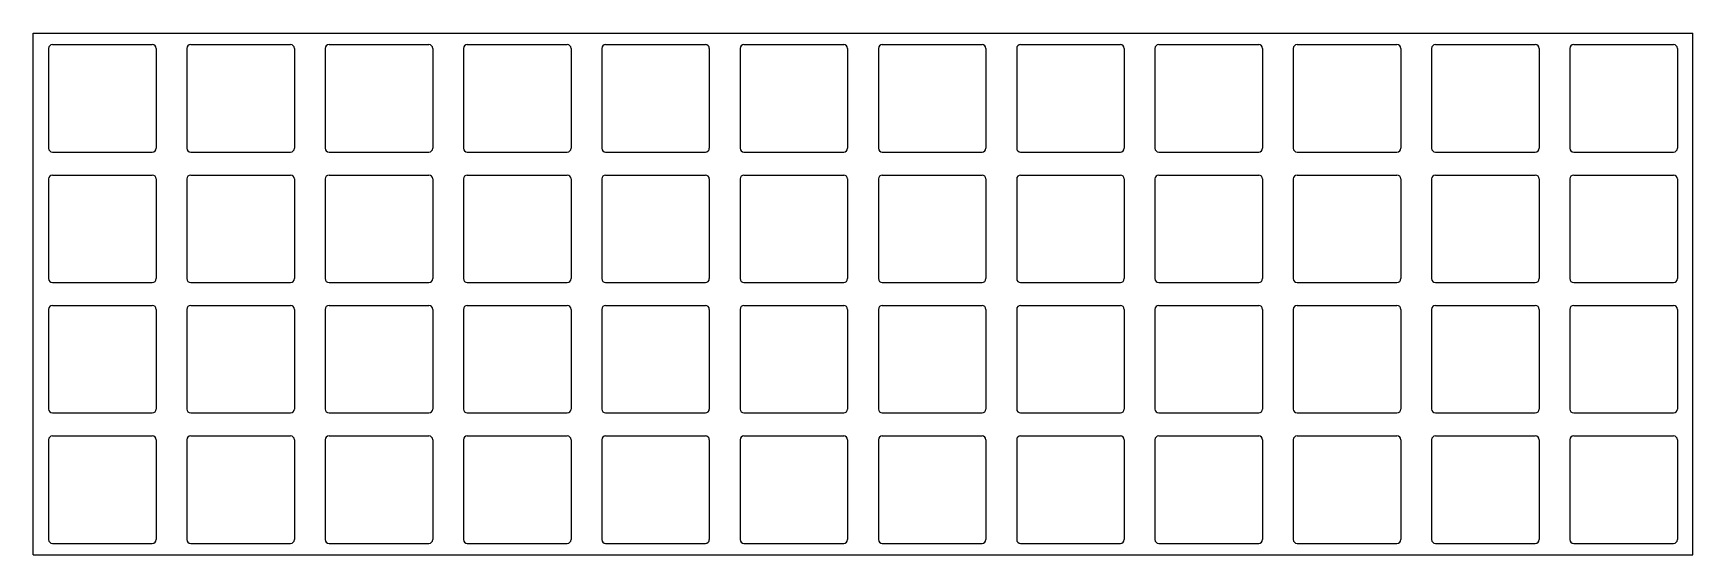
# Model space of a CAD drawing. Header units: millimetres. Extents: x 0 to 216, y -68 to 0.
import ezdxf

# ---------------------------------------------------------------- set-up
doc = ezdxf.new("R2010")
doc.units = ezdxf.units.MM

msp = doc.modelspace()

# ---------------------------------------------------------------- linework, layer by layer
for p, q in [((0, 0), (216, 0)), ((0, -68), (0, 0)), ((216, -68), (216, 0)), ((2, -2), (2, -15)), ((2.5, -1.5), (15.5, -1.5)), ((16, -2), (16, -15)), ((20, -2), (20, -15)), ((20.5, -1.5), (33.5, -1.5)), ((34, -2), (34, -15)), ((38, -2), (38, -15)), ((38.5, -1.5), (51.5, -1.5)), ((52, -2), (52, -15)), ((56, -2), (56, -15)), ((56.5, -1.5), (69.5, -1.5)), ((70, -2), (70, -15)), ((74, -2), (74, -15)), ((74.5, -1.5), (87.5, -1.5)), ((88, -2), (88, -15)), ((92, -2), (92, -15)), ((92.5, -1.5), (105.5, -1.5)), ((106, -2), (106, -15)), ((110, -2), (110, -15)), ((110.5, -1.5), (123.5, -1.5)), ((124, -2), (124, -15)), ((128, -2), (128, -15)), ((128.5, -1.5), (141.5, -1.5)), ((142, -2), (142, -15)), ((146, -2), (146, -15)), ((146.5, -1.5), (159.5, -1.5)), ((160, -2), (160, -15)), ((164, -2), (164, -15)), ((164.5, -1.5), (177.5, -1.5)), ((178, -2), (178, -15)), ((182, -2), (182, -15)), ((182.5, -1.5), (195.5, -1.5)), ((196, -2), (196, -15)), ((200, -2), (200, -15)), ((200.5, -1.5), (213.5, -1.5)), ((214, -2), (214, -15)), ((2.5, -15.5), (15.5, -15.5)), ((20.5, -15.5), (33.5, -15.5)), ((38.5, -15.5), (51.5, -15.5)), ((56.5, -15.5), (69.5, -15.5)), ((74.5, -15.5), (87.5, -15.5)), ((92.5, -15.5), (105.5, -15.5)), ((110.5, -15.5), (123.5, -15.5)), ((128.5, -15.5), (141.5, -15.5)), ((146.5, -15.5), (159.5, -15.5)), ((164.5, -15.5), (177.5, -15.5)), ((182.5, -15.5), (195.5, -15.5)), ((200.5, -15.5), (213.5, -15.5)), ((2, -19), (2, -32)), ((2.5, -18.5), (15.5, -18.5)), ((16, -19), (16, -32)), ((20, -19), (20, -32)), ((20.5, -18.5), (33.5, -18.5)), ((34, -19), (34, -32)), ((38, -19), (38, -32)), ((38.5, -18.5), (51.5, -18.5)), ((52, -19), (52, -32)), ((56, -19), (56, -32)), ((56.5, -18.5), (69.5, -18.5)), ((70, -19), (70, -32)), ((74, -19), (74, -32)), ((74.5, -18.5), (87.5, -18.5)), ((88, -19), (88, -32)), ((92, -19), (92, -32)), ((92.5, -18.5), (105.5, -18.5)), ((106, -19), (106, -32)), ((110, -19), (110, -32)), ((110.5, -18.5), (123.5, -18.5)), ((124, -19), (124, -32)), ((128, -19), (128, -32)), ((128.5, -18.5), (141.5, -18.5)), ((142, -19), (142, -32)), ((146, -19), (146, -32)), ((146.5, -18.5), (159.5, -18.5)), ((160, -19), (160, -32)), ((164, -19), (164, -32)), ((164.5, -18.5), (177.5, -18.5)), ((178, -19), (178, -32)), ((182, -19), (182, -32)), ((182.5, -18.5), (195.5, -18.5)), ((196, -19), (196, -32)), ((200, -19), (200, -32)), ((200.5, -18.5), (213.5, -18.5)), ((214, -19), (214, -32)), ((2.5, -32.5), (15.5, -32.5)), ((20.5, -32.5), (33.5, -32.5)), ((38.5, -32.5), (51.5, -32.5)), ((56.5, -32.5), (69.5, -32.5)), ((74.5, -32.5), (87.5, -32.5)), ((92.5, -32.5), (105.5, -32.5)), ((110.5, -32.5), (123.5, -32.5)), ((128.5, -32.5), (141.5, -32.5)), ((146.5, -32.5), (159.5, -32.5)), ((164.5, -32.5), (177.5, -32.5)), ((182.5, -32.5), (195.5, -32.5)), ((200.5, -32.5), (213.5, -32.5)), ((2, -36), (2, -49)), ((2.5, -35.5), (15.5, -35.5)), ((16, -36), (16, -49)), ((20, -36), (20, -49)), ((20.5, -35.5), (33.5, -35.5)), ((34, -36), (34, -49)), ((38, -36), (38, -49)), ((38.5, -35.5), (51.5, -35.5)), ((52, -36), (52, -49)), ((56, -36), (56, -49)), ((56.5, -35.5), (69.5, -35.5)), ((70, -36), (70, -49)), ((74, -36), (74, -49)), ((74.5, -35.5), (87.5, -35.5)), ((88, -36), (88, -49)), ((92, -36), (92, -49)), ((92.5, -35.5), (105.5, -35.5)), ((106, -36), (106, -49)), ((110, -36), (110, -49)), ((110.5, -35.5), (123.5, -35.5)), ((124, -36), (124, -49)), ((128, -36), (128, -49)), ((128.5, -35.5), (141.5, -35.5)), ((142, -36), (142, -49)), ((146, -36), (146, -49)), ((146.5, -35.5), (159.5, -35.5)), ((160, -36), (160, -49)), ((164, -36), (164, -49)), ((164.5, -35.5), (177.5, -35.5)), ((178, -36), (178, -49)), ((182, -36), (182, -49)), ((182.5, -35.5), (195.5, -35.5)), ((196, -36), (196, -49)), ((200, -36), (200, -49)), ((200.5, -35.5), (213.5, -35.5)), ((214, -36), (214, -49)), ((2.5, -49.5), (15.5, -49.5)), ((20.5, -49.5), (33.5, -49.5)), ((38.5, -49.5), (51.5, -49.5)), ((56.5, -49.5), (69.5, -49.5)), ((74.5, -49.5), (87.5, -49.5)), ((92.5, -49.5), (105.5, -49.5)), ((110.5, -49.5), (123.5, -49.5)), ((128.5, -49.5), (141.5, -49.5)), ((146.5, -49.5), (159.5, -49.5)), ((164.5, -49.5), (177.5, -49.5)), ((182.5, -49.5), (195.5, -49.5)), ((200.5, -49.5), (213.5, -49.5)), ((2, -53), (2, -66)), ((2.5, -52.5), (15.5, -52.5)), ((16, -53), (16, -66)), ((20, -53), (20, -66)), ((20.5, -52.5), (33.5, -52.5)), ((34, -53), (34, -66)), ((38, -53), (38, -66)), ((38.5, -52.5), (51.5, -52.5)), ((52, -53), (52, -66)), ((56, -53), (56, -66)), ((56.5, -52.5), (69.5, -52.5)), ((70, -53), (70, -66)), ((74, -53), (74, -66)), ((74.5, -52.5), (87.5, -52.5)), ((88, -53), (88, -66)), ((92, -53), (92, -66)), ((92.5, -52.5), (105.5, -52.5)), ((106, -53), (106, -66)), ((110, -53), (110, -66)), ((110.5, -52.5), (123.5, -52.5)), ((124, -53), (124, -66)), ((128, -53), (128, -66)), ((128.5, -52.5), (141.5, -52.5)), ((142, -53), (142, -66)), ((146, -53), (146, -66)), ((146.5, -52.5), (159.5, -52.5)), ((160, -53), (160, -66)), ((164, -53), (164, -66)), ((164.5, -52.5), (177.5, -52.5)), ((178, -53), (178, -66)), ((182, -53), (182, -66)), ((182.5, -52.5), (195.5, -52.5)), ((196, -53), (196, -66)), ((200, -53), (200, -66)), ((200.5, -52.5), (213.5, -52.5)), ((214, -53), (214, -66)), ((2.5, -66.5), (15.5, -66.5)), ((20.5, -66.5), (33.5, -66.5)), ((38.5, -66.5), (51.5, -66.5)), ((56.5, -66.5), (69.5, -66.5)), ((74.5, -66.5), (87.5, -66.5)), ((92.5, -66.5), (105.5, -66.5)), ((110.5, -66.5), (123.5, -66.5)), ((128.5, -66.5), (141.5, -66.5)), ((146.5, -66.5), (159.5, -66.5)), ((164.5, -66.5), (177.5, -66.5)), ((182.5, -66.5), (195.5, -66.5)), ((200.5, -66.5), (213.5, -66.5)), ((0, -68), (216, -68))]:
    msp.add_line(p, q)
for centre, start, end in [((2.5, -2), 90, 180), ((15.5, -2), 0, 90), ((20.5, -2), 90, 180), ((33.5, -2), 0, 90), ((38.5, -2), 90, 180), ((51.5, -2), 0, 90), ((56.5, -2), 90, 180), ((69.5, -2), 0, 90), ((74.5, -2), 90, 180), ((87.5, -2), 0, 90), ((92.5, -2), 90, 180), ((105.5, -2), 0, 90), ((110.5, -2), 90, 180), ((123.5, -2), 0, 90), ((128.5, -2), 90, 180), ((141.5, -2), 0, 90), ((146.5, -2), 90, 180), ((159.5, -2), 0, 90), ((164.5, -2), 90, 180), ((177.5, -2), 0, 90), ((182.5, -2), 90, 180), ((195.5, -2), 0, 90), ((200.5, -2), 90, 180), ((213.5, -2), 0, 90), ((2.5, -15), 180, 270), ((15.5, -15), 270, 0), ((20.5, -15), 180, 270), ((33.5, -15), 270, 0), ((38.5, -15), 180, 270), ((51.5, -15), 270, 0), ((56.5, -15), 180, 270), ((69.5, -15), 270, 0), ((74.5, -15), 180, 270), ((87.5, -15), 270, 0), ((92.5, -15), 180, 270), ((105.5, -15), 270, 0), ((110.5, -15), 180, 270), ((123.5, -15), 270, 0), ((128.5, -15), 180, 270), ((141.5, -15), 270, 0), ((146.5, -15), 180, 270), ((159.5, -15), 270, 0), ((164.5, -15), 180, 270), ((177.5, -15), 270, 0), ((182.5, -15), 180, 270), ((195.5, -15), 270, 0), ((200.5, -15), 180, 270), ((213.5, -15), 270, 0), ((2.5, -19), 90, 180), ((15.5, -19), 0, 90), ((20.5, -19), 90, 180), ((33.5, -19), 0, 90), ((38.5, -19), 90, 180), ((51.5, -19), 0, 90), ((56.5, -19), 90, 180), ((69.5, -19), 0, 90), ((74.5, -19), 90, 180), ((87.5, -19), 0, 90), ((92.5, -19), 90, 180), ((105.5, -19), 0, 90), ((110.5, -19), 90, 180), ((123.5, -19), 0, 90), ((128.5, -19), 90, 180), ((141.5, -19), 0, 90), ((146.5, -19), 90, 180), ((159.5, -19), 0, 90), ((164.5, -19), 90, 180), ((177.5, -19), 0, 90), ((182.5, -19), 90, 180), ((195.5, -19), 0, 90), ((200.5, -19), 90, 180), ((213.5, -19), 0, 90), ((2.5, -32), 180, 270), ((15.5, -32), 270, 0), ((20.5, -32), 180, 270), ((33.5, -32), 270, 0), ((38.5, -32), 180, 270), ((51.5, -32), 270, 0), ((56.5, -32), 180, 270), ((69.5, -32), 270, 0), ((74.5, -32), 180, 270), ((87.5, -32), 270, 0), ((92.5, -32), 180, 270), ((105.5, -32), 270, 0), ((110.5, -32), 180, 270), ((123.5, -32), 270, 0), ((128.5, -32), 180, 270), ((141.5, -32), 270, 0), ((146.5, -32), 180, 270), ((159.5, -32), 270, 0), ((164.5, -32), 180, 270), ((177.5, -32), 270, 0), ((182.5, -32), 180, 270), ((195.5, -32), 270, 0), ((200.5, -32), 180, 270), ((213.5, -32), 270, 0), ((2.5, -36), 90, 180), ((15.5, -36), 0, 90), ((20.5, -36), 90, 180), ((33.5, -36), 0, 90), ((38.5, -36), 90, 180), ((51.5, -36), 0, 90), ((56.5, -36), 90, 180), ((69.5, -36), 0, 90), ((74.5, -36), 90, 180), ((87.5, -36), 0, 90), ((92.5, -36), 90, 180), ((105.5, -36), 0, 90), ((110.5, -36), 90, 180), ((123.5, -36), 0, 90), ((128.5, -36), 90, 180), ((141.5, -36), 0, 90), ((146.5, -36), 90, 180), ((159.5, -36), 0, 90), ((164.5, -36), 90, 180), ((177.5, -36), 0, 90), ((182.5, -36), 90, 180), ((195.5, -36), 0, 90), ((200.5, -36), 90, 180), ((213.5, -36), 0, 90), ((2.5, -49), 180, 270), ((15.5, -49), 270, 0), ((20.5, -49), 180, 270), ((33.5, -49), 270, 0), ((38.5, -49), 180, 270), ((51.5, -49), 270, 0), ((56.5, -49), 180, 270), ((69.5, -49), 270, 0), ((74.5, -49), 180, 270), ((87.5, -49), 270, 0), ((92.5, -49), 180, 270), ((105.5, -49), 270, 0), ((110.5, -49), 180, 270), ((123.5, -49), 270, 0), ((128.5, -49), 180, 270), ((141.5, -49), 270, 0), ((146.5, -49), 180, 270), ((159.5, -49), 270, 0), ((164.5, -49), 180, 270), ((177.5, -49), 270, 0), ((182.5, -49), 180, 270), ((195.5, -49), 270, 0), ((200.5, -49), 180, 270), ((213.5, -49), 270, 0), ((2.5, -53), 90, 180), ((15.5, -53), 0, 90), ((20.5, -53), 90, 180), ((33.5, -53), 0, 90), ((38.5, -53), 90, 180), ((51.5, -53), 0, 90), ((56.5, -53), 90, 180), ((69.5, -53), 0, 90), ((74.5, -53), 90, 180), ((87.5, -53), 0, 90), ((92.5, -53), 90, 180), ((105.5, -53), 0, 90), ((110.5, -53), 90, 180), ((123.5, -53), 0, 90), ((128.5, -53), 90, 180), ((141.5, -53), 0, 90), ((146.5, -53), 90, 180), ((159.5, -53), 0, 90), ((164.5, -53), 90, 180), ((177.5, -53), 0, 90), ((182.5, -53), 90, 180), ((195.5, -53), 0, 90), ((200.5, -53), 90, 180), ((213.5, -53), 0, 90), ((2.5, -66), 180, 270), ((15.5, -66), 270, 0), ((20.5, -66), 180, 270), ((33.5, -66), 270, 0), ((38.5, -66), 180, 270), ((51.5, -66), 270, 0), ((56.5, -66), 180, 270), ((69.5, -66), 270, 0), ((74.5, -66), 180, 270), ((87.5, -66), 270, 0), ((92.5, -66), 180, 270), ((105.5, -66), 270, 0), ((110.5, -66), 180, 270), ((123.5, -66), 270, 0), ((128.5, -66), 180, 270), ((141.5, -66), 270, 0), ((146.5, -66), 180, 270), ((159.5, -66), 270, 0), ((164.5, -66), 180, 270), ((177.5, -66), 270, 0), ((182.5, -66), 180, 270), ((195.5, -66), 270, 0), ((200.5, -66), 180, 270), ((213.5, -66), 270, 0)]:
    msp.add_arc(centre, 0.5, start, end)

doc.saveas('drawing.dxf')
